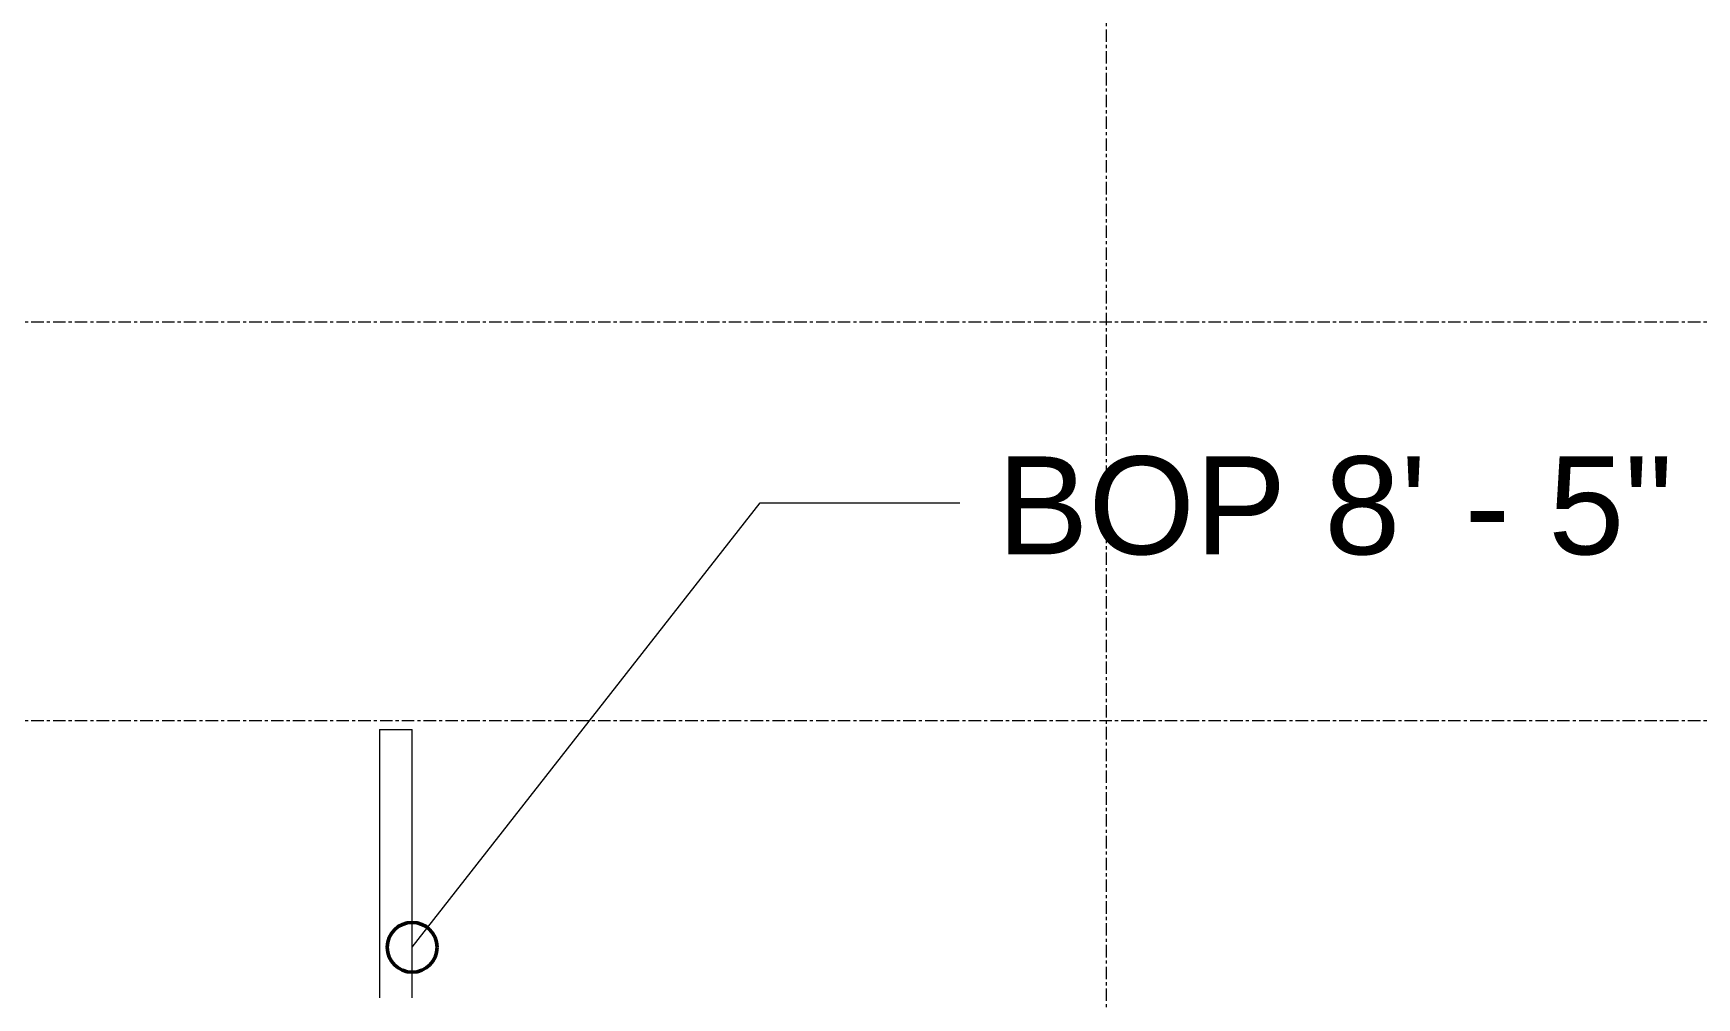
# Model space of a CAD drawing. Header units: inches. Extents: x -3679 to 241, y -496 to 1784.
# Drawn here: x -1645.1 to -1578.3, y 465.9 to 504.6 of the extents above; entities that cross this region are included whole.
import ezdxf

# ---------------------------------------------------------------- set-up
doc = ezdxf.new("R2010")
doc.units = ezdxf.units.IN
doc.header["$MEASUREMENT"] = 0
doc.linetypes.add('Grid Line', pattern=[0.875, 0.5, -0.125, 0.125, -0.125])
for name, color, linetype, lineweight in [('G-ANNO-DIMS', 251, 'Continuous', 9), ('P-PIPE', 1, 'Continuous', 9), ('S-GRID', 8, 'Continuous', 9)]:
    doc.layers.add(name, color=color, linetype=linetype, lineweight=lineweight)
doc.styles.add('Arial', font='arial.ttf', dxfattribs={"height": 3.934132})

msp = doc.modelspace()

# ---------------------------------------------------------------- linework, layer by layer
at = {"layer": 'G-ANNO-DIMS'}
for p, q in [((-1629.857, 467.897), (-1615.888, 485.734)), ((-1615.888, 485.734), (-1607.874, 485.734))]:
    msp.add_line(p, q, dxfattribs=at)
at = {"layer": 'G-ANNO-DIMS', "lineweight": 50}
msp.add_circle((-1629.857, 467.897), 1, dxfattribs=at)
at = {"layer": 'P-PIPE'}
for p, q in [((-1631.172, 476.635), (-1631.172, 465.874)), ((-1631.172, 476.635), (-1629.857, 476.635)), ((-1629.857, 465.874), (-1629.857, 476.635))]:
    msp.add_line(p, q, dxfattribs=at)
at = {"layer": 'S-GRID', "linetype": 'Grid Line'}
for p, q in [((-1602, 1771.743), (-1602, -484.257)), ((-3666.394, 493), (228, 493)), ((-3666.394, 477), (228, 477))]:
    msp.add_line(p, q, dxfattribs=at)

# ---------------------------------------------------------------- texts
at = {"layer": 'G-ANNO-DIMS', "insert": (-1606.374, 487.604), "char_height": 3.93413, "width": 32.304, "attachment_point": 1, "line_spacing_factor": 0.938532, "style": 'Arial'}
msp.add_mtext('BOP 8\' - 5"', dxfattribs=at)

doc.saveas('drawing.dxf')
